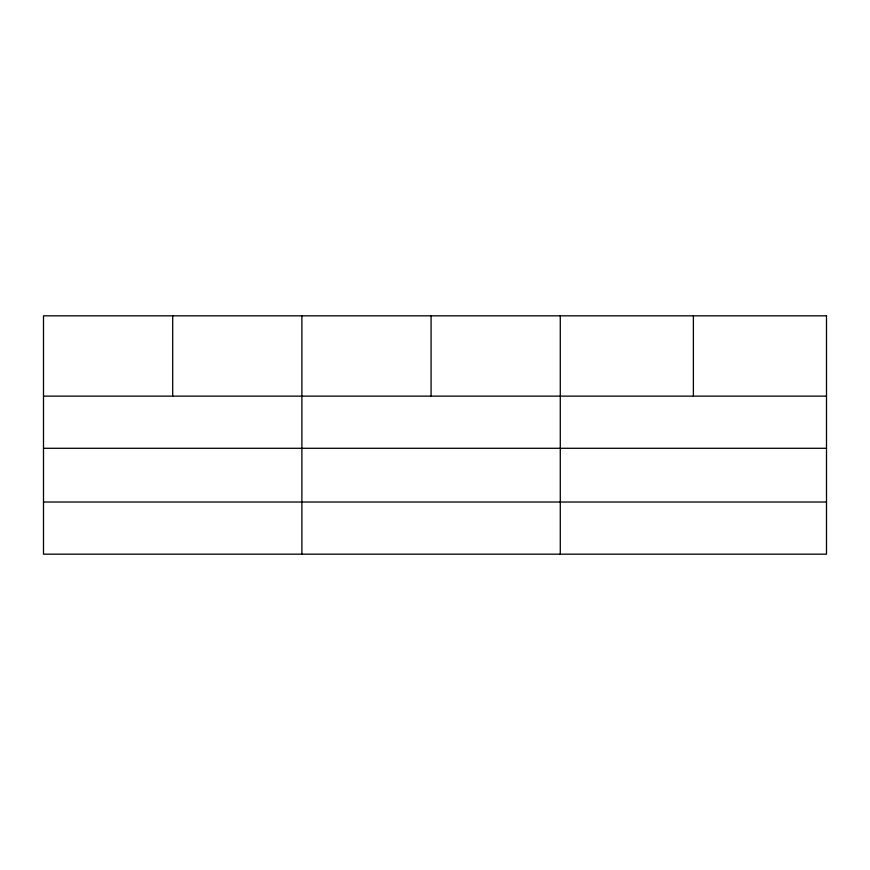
<?xml version="1.0" encoding="UTF-8"?>
<svg xmlns="http://www.w3.org/2000/svg" width="870" height="870" viewBox="0 0 870 870"><rect width="100%" height="100%" fill="white"/><g stroke="black" fill="none" stroke-linecap="round" stroke-linejoin="round"><path stroke-width="1.3" d="M43.5 396.133L826.5 396.133M43.5 448.289L826.5 448.289M43.5 502.023L826.5 502.023M693.39 315.821L693.39 396.133M560.28 315.821L560.28 554.179M431.085 315.821L431.085 396.133M301.89 315.821L301.89 554.179M172.695 315.821L172.695 396.133M826.5 315.821L43.5 315.821L43.5 554.179L826.5 554.179L826.5 315.821"/></g></svg>
